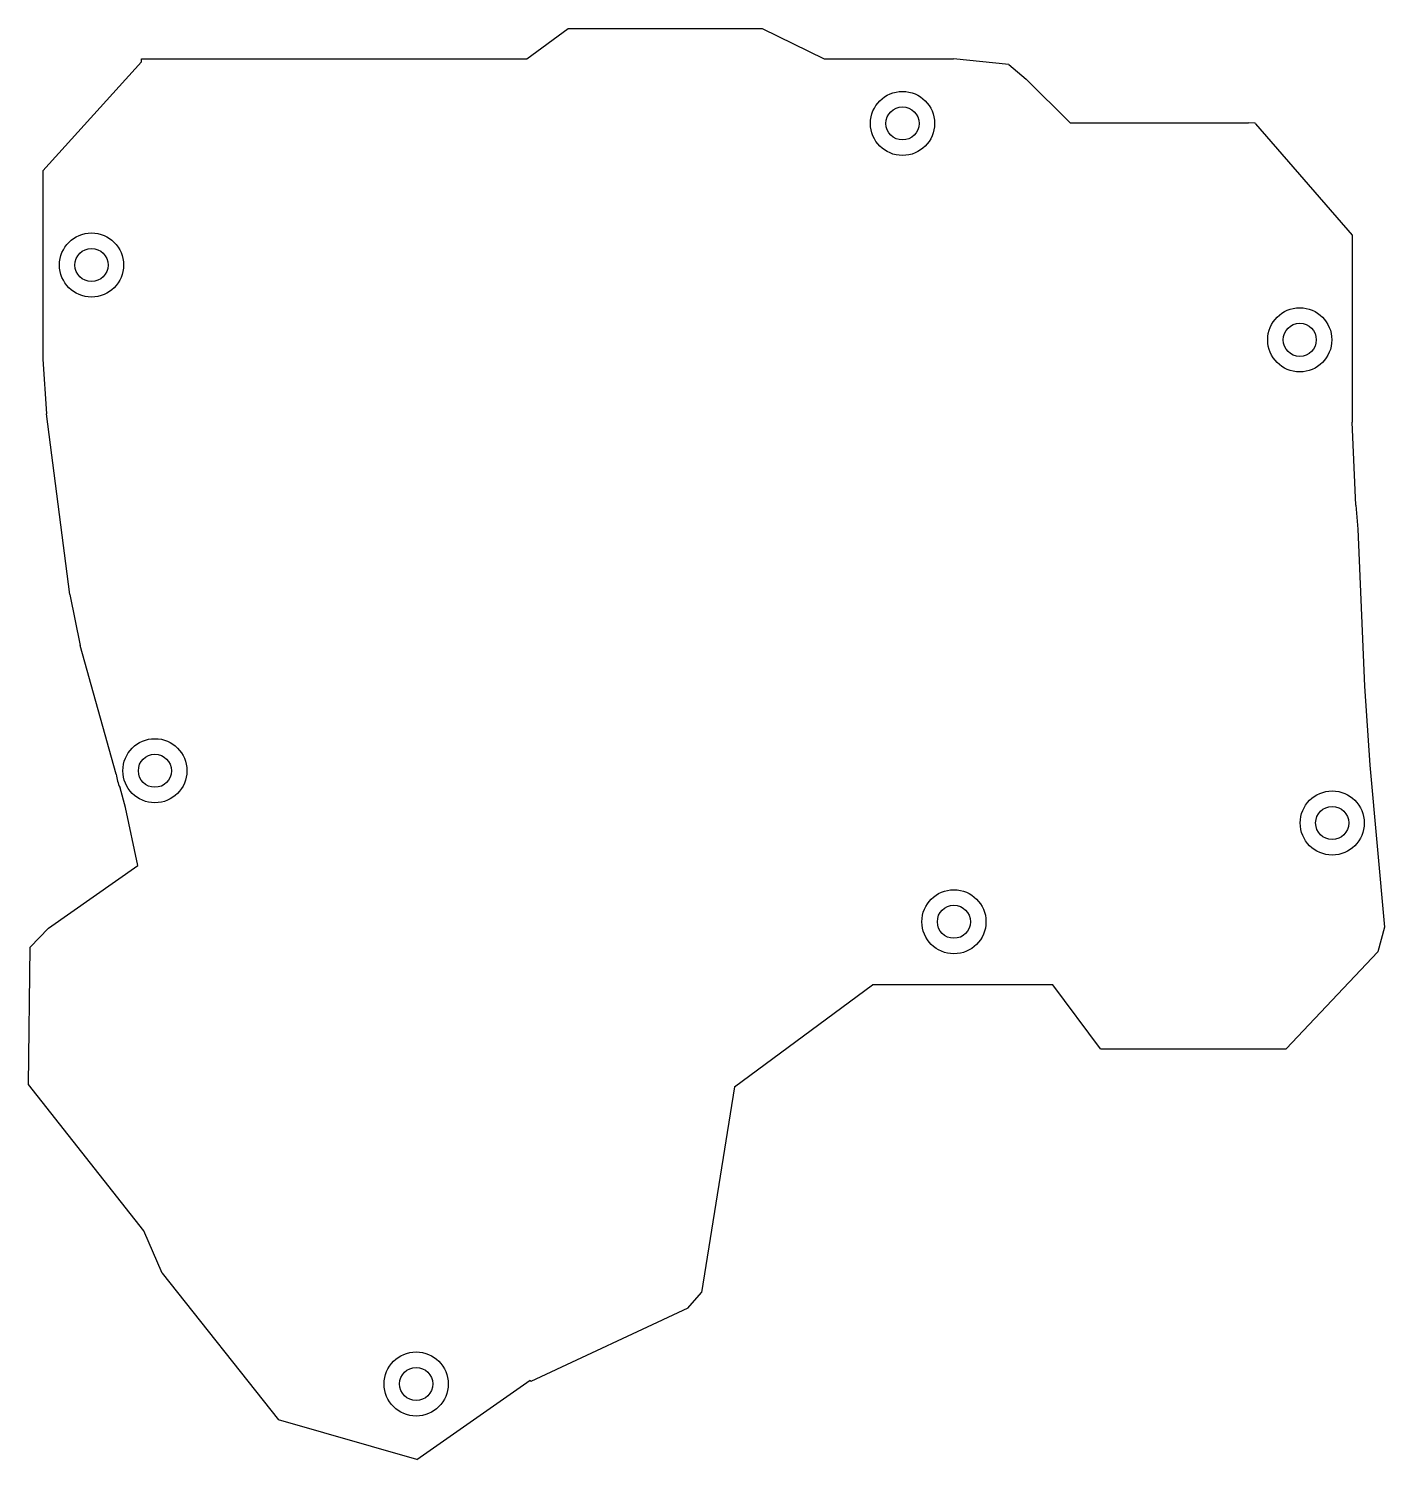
# Model space of a CAD drawing. Header units: millimetres. Extents: x -85 to 41, y -112 to 22.
import ezdxf

# ---------------------------------------------------------------- set-up
doc = ezdxf.new("R2010")
doc.units = ezdxf.units.MM

msp = doc.modelspace()

# ---------------------------------------------------------------- linework, layer by layer
for p, q in [((-38.79, 19.3, -3), (-34.92, 22.12, -3)), ((-38.79, 19.3), (-34.92, 22.12)), ((-34.92, 22.12, -3), (-16.78, 22.12, -3)), ((-34.92, 22.12, -3), (-34.92, 22.12)), ((-34.92, 22.12), (-16.78, 22.12)), ((-16.78, 22.12, -3), (-10.96, 19.3, -3)), ((-16.78, 22.12, -3), (-16.78, 22.12)), ((-16.78, 22.12), (-10.96, 19.3)), ((-84.08, 8.8, -3), (-74.85, 19, -3)), ((-84.08, 8.8), (-74.85, 19)), ((-74.85, 19.3, -3), (-38.79, 19.3, -3)), ((-74.85, 19, -3), (-74.85, 19.3, -3)), ((-74.85, 19.3, -3), (-74.85, 19.3)), ((-74.85, 19), (-74.85, 19.3)), ((-74.85, 19.3), (-38.79, 19.3)), ((-74.85, 19, -3), (-74.85, 19)), ((-38.79, 19.3, -3), (-38.79, 19.3)), ((-10.96, 19.3, -3), (1.12, 19.3, -3)), ((-10.96, 19.3, -3), (-10.96, 19.3)), ((-10.96, 19.3), (1.12, 19.3)), ((6.32, 18.76, -3), (1.12, 19.3, -3)), ((1.12, 19.3, -3), (1.12, 19.3)), ((6.32, 18.76), (1.12, 19.3)), ((6.32, 18.76, -3), (7.93, 17.4, -3)), ((6.32, 18.76, -3), (6.32, 18.76)), ((6.32, 18.76), (7.93, 17.4)), ((7.93, 17.4, -3), (12.06, 13.3, -3)), ((7.93, 17.4, -3), (7.93, 17.4)), ((7.93, 17.4), (12.06, 13.3)), ((-2.09, 13.25, -2.25), (-2.09, 13.25)), ((-0.64, 13.25, -3), (-0.64, 13.25, -2.25)), ((12.06, 13.3, -3), (28.73, 13.3, -3)), ((12.06, 13.3, -3), (12.06, 13.3)), ((12.06, 13.3), (28.73, 13.3)), ((29.36, 13.26, -3), (28.73, 13.3, -3)), ((28.73, 13.3, -3), (28.73, 13.3)), ((29.36, 13.26), (28.73, 13.3)), ((29.4, 13.22, -3), (29.36, 13.26, -3)), ((29.36, 13.26, -3), (29.36, 13.26)), ((29.4, 13.22), (29.36, 13.26)), ((29.4, 13.22, -3), (38.43, 2.8, -3)), ((29.4, 13.22, -3), (29.4, 13.22)), ((29.4, 13.22), (38.43, 2.8)), ((-84.08, 8.8, -3), (-84.08, -8.8, -3)), ((-84.08, 8.8, -3), (-84.08, 8.8)), ((-84.08, 8.8), (-84.08, -8.8)), ((38.43, 2.8, -3), (38.43, -14.7, -3)), ((38.43, 2.8, -3), (38.43, 2.8)), ((38.43, 2.8), (38.43, -14.7)), ((-77.98, 0, -2.25), (-77.98, 0)), ((-76.53, 0, -3), (-76.53, 0, -2.25)), ((35.08, -7, -2.25), (35.08, -7)), ((36.53, -7, -3), (36.53, -7, -2.25)), ((-84.08, -8.8, -3), (-83.75, -13.92, -3)), ((-84.08, -8.8, -3), (-84.08, -8.8)), ((-84.08, -8.8), (-83.75, -13.92)), ((-81.55, -30.83, -3), (-83.75, -13.92, -3)), ((-83.75, -13.92, -3), (-83.75, -13.92)), ((-81.55, -30.83), (-83.75, -13.92)), ((38.78, -22.47, -3), (38.43, -14.7, -3)), ((38.43, -14.7, -3), (38.43, -14.7)), ((38.78, -22.47), (38.43, -14.7)), ((38.78, -22.47, -3), (38.98, -24.73, -3)), ((38.78, -22.47, -3), (38.78, -22.47)), ((38.78, -22.47), (38.98, -24.73)), ((38.98, -24.73, -3), (39.6, -39.42, -3)), ((38.98, -24.73, -3), (38.98, -24.73)), ((38.98, -24.73), (39.6, -39.42)), ((-81.55, -30.83, -3), (-80.59, -35.6, -3)), ((-81.55, -30.83, -3), (-81.55, -30.83)), ((-81.55, -30.83), (-80.59, -35.6)), ((-77.21, -47.65, -3), (-80.59, -35.6, -3)), ((-80.59, -35.6, -3), (-80.59, -35.6)), ((-77.21, -47.65), (-80.59, -35.6)), ((39.6, -39.42, -3), (40.08, -46.79, -3)), ((39.6, -39.42, -3), (39.6, -39.42)), ((39.6, -39.42), (40.08, -46.79)), ((40.08, -46.79, -3), (41.45, -61.95, -3)), ((40.08, -46.79, -3), (40.08, -46.79)), ((40.08, -46.79), (41.45, -61.95)), ((-77.21, -47.65, -3), (-77.21, -47.65)), ((-72.05, -47.32, -2.25), (-72.05, -47.32)), ((-70.6, -47.32, -3), (-70.6, -47.32, -2.25)), ((-76.35, -50.75, -3), (-76.86, -48.92, -3)), ((-76.86, -48.92, -3), (-76.86, -48.92)), ((-76.35, -50.75), (-76.86, -48.92)), ((-75.21, -56.2, -3), (-76.35, -50.75, -3)), ((-76.35, -50.75, -3), (-76.35, -50.75)), ((-75.21, -56.2), (-76.35, -50.75)), ((38.12, -52.21, -2.25), (38.12, -52.21)), ((39.57, -52.21, -3), (39.57, -52.21, -2.25)), ((-83.57, -62.06, -3), (-75.21, -56.2, -3)), ((-83.57, -62.06), (-75.21, -56.2)), ((-75.21, -56.2, -3), (-75.21, -56.2)), ((2.72, -61.45, -2.25), (2.72, -61.45)), ((4.17, -61.45, -3), (4.17, -61.45, -2.25)), ((-83.57, -62.06, -3), (-85.28, -63.84, -3)), ((-83.57, -62.06), (-85.28, -63.84)), ((-83.57, -62.06, -3), (-83.57, -62.06)), ((41.45, -61.95, -3), (40.83, -64.25, -3)), ((41.45, -61.95), (40.83, -64.25)), ((41.45, -61.95, -3), (41.45, -61.95)), ((-85.42, -76.68, -3), (-85.28, -63.84, -3)), ((-85.42, -76.68), (-85.28, -63.84)), ((-85.28, -63.84, -3), (-85.28, -63.84)), ((40.83, -64.25, -3), (32.27, -73.34, -3)), ((40.83, -64.25), (32.27, -73.34)), ((40.83, -64.25, -3), (40.83, -64.25)), ((-19.37, -76.91, -3), (-6.45, -67.34, -3)), ((-19.37, -76.91), (-6.45, -67.34)), ((10.43, -67.34, -3), (-6.45, -67.34, -3)), ((-6.45, -67.34, -3), (-6.45, -67.34)), ((10.43, -67.34), (-6.45, -67.34)), ((14.89, -73.34, -3), (10.43, -67.34, -3)), ((10.43, -67.34, -3), (10.43, -67.34)), ((14.89, -73.34), (10.43, -67.34)), ((14.89, -73.34, -3), (32.27, -73.34, -3)), ((14.89, -73.34, -3), (14.89, -73.34)), ((14.89, -73.34), (32.27, -73.34)), ((32.27, -73.34, -3), (32.27, -73.34)), ((-74.64, -90.38, -3), (-85.42, -76.68, -3)), ((-85.42, -76.68, -3), (-85.42, -76.68)), ((-74.64, -90.38), (-85.42, -76.68)), ((-19.37, -76.91, -3), (-22.46, -96.15, -3)), ((-19.37, -76.91), (-22.46, -96.15)), ((-19.37, -76.91, -3), (-19.37, -76.91)), ((-72.91, -94.32, -3), (-74.64, -90.38, -3)), ((-74.64, -90.38, -3), (-74.64, -90.38)), ((-72.91, -94.32), (-74.64, -90.38)), ((-72.91, -94.32, -3), (-62.02, -108.07, -3)), ((-72.91, -94.32, -3), (-72.91, -94.32)), ((-72.91, -94.32), (-62.02, -108.07)), ((-23.73, -97.62, -3), (-22.46, -96.15, -3)), ((-23.73, -97.62), (-22.46, -96.15)), ((-22.46, -96.15, -3), (-22.46, -96.15)), ((-23.73, -97.62, -3), (-38.41, -104.47, -3)), ((-23.73, -97.62), (-38.41, -104.47)), ((-23.73, -97.62, -3), (-23.73, -97.62)), ((-49.08, -111.76, -3), (-38.48, -104.34, -3)), ((-49.08, -111.76), (-38.48, -104.34)), ((-38.48, -104.34, -3), (-38.41, -104.47, -3)), ((-38.48, -104.34, -3), (-38.48, -104.34)), ((-38.48, -104.34), (-38.41, -104.47)), ((-47.6, -104.7, -2.25), (-47.6, -104.7)), ((-46.15, -104.7, -3), (-46.15, -104.7, -2.25)), ((-38.41, -104.47, -3), (-38.41, -104.47)), ((-49.08, -111.76, -3), (-62.02, -108.07, -3)), ((-62.02, -108.07, -3), (-62.02, -108.07)), ((-49.08, -111.76), (-62.02, -108.07)), ((-49.08, -111.76, -3), (-49.08, -111.76))]:
    msp.add_line(p, q)
for centre, radius in [((-3.64, 13.25, -3), 3), ((-3.64, 13.25, -2.25), 3), ((-3.64, 13.25), 1.55), ((-3.64, 13.25, -2.25), 1.55), ((-79.53, 0, -3), 3), ((-79.53, 0, -2.25), 3), ((-79.53, 0), 1.55), ((-79.53, 0, -2.25), 1.55), ((33.53, -7, -3), 3), ((33.53, -7, -2.25), 3), ((33.53, -7), 1.55), ((33.53, -7, -2.25), 1.55), ((-73.6, -47.32, -3), 3), ((-73.6, -47.32, -2.25), 3), ((-73.6, -47.32), 1.55), ((-73.6, -47.32, -2.25), 1.55), ((36.57, -52.21, -3), 3), ((36.57, -52.21, -2.25), 3), ((36.57, -52.21), 1.55), ((36.57, -52.21, -2.25), 1.55), ((1.17, -61.45, -3), 3), ((1.17, -61.45, -2.25), 3), ((1.17, -61.45), 1.55), ((1.17, -61.45, -2.25), 1.55), ((-49.15, -104.7, -3), 3), ((-49.15, -104.7, -2.25), 3), ((-49.15, -104.7), 1.55), ((-49.15, -104.7, -2.25), 1.55)]:
    msp.add_circle(centre, radius)
for centre in [(-73.6, -47.32, -3), (-73.6, -47.32)]:
    msp.add_arc(centre, 3.63, 185.2041, 206.0946)

doc.saveas('drawing.dxf')
